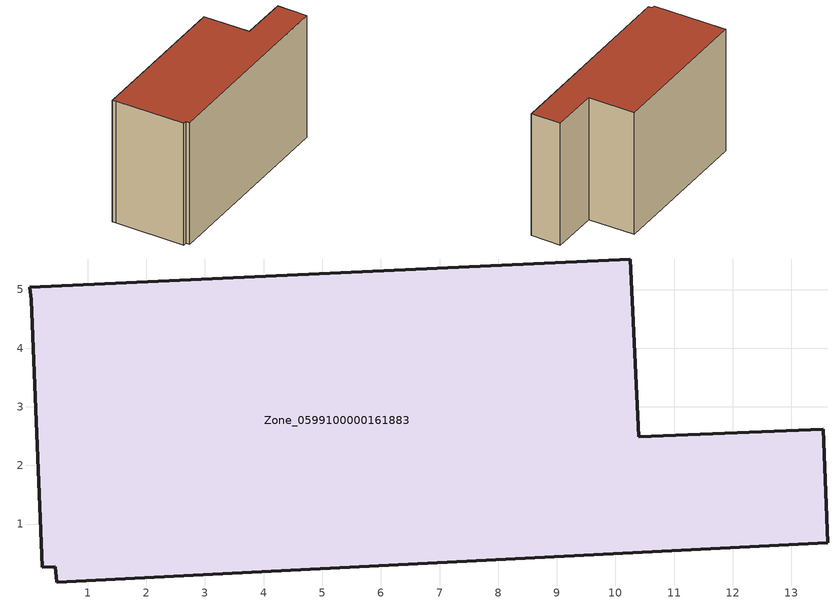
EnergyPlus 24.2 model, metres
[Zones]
Zone_0599100000161883
 floor ground (C_G): 13.62,0.68 0.47,0.01 0.45,0.27 0.23,0.26 0.03,4.83 0.01,5.04 10.25,5.52 10.4,2.49 13.54,2.62 z0
 wall outside (C_F): 13.62,0.68 13.54,2.62 10.4,2.49 10.25,5.52 0.01,5.04 0.03,4.83 0.23,0.26 0.45,0.27 0.47,0.01 13.62,0.68 z0:8.32
 roof outside (C_R): 0.47,0.01 13.62,0.68 13.54,2.62 10.4,2.49 10.25,5.52 0.01,5.04 0.03,4.83 0.23,0.26 0.45,0.27 z8.32
[BUILDING]
Pand.0599100000161883: North Axis=0; Terrain=City; Loads Convergence Tolerance Value=0.04; Temperature Convergence Tolerance Value=0.4; Solar Distribution=FullExterior; Maximum Number of Warmup Days=25; Minimum Number of Warmup Days=1
[Site:Location]
Rotterdam.The.Hague.AP_ZH_NLD Design_Conditions: Latitude=51.96; Longitude=4.45; Time Zone=1; Elevation=-4.5
[SITE:GROUNDTEMPERATURE:BUILDINGSURFACE]
18, 18, 18, 18, 18, 18, 18, 18, 18, 18, 18, 18
[MATERIAL] Thermal Absorptance=0.9; Solar Absorptance=0.7; Visible Absorptance=0.7
Name | Roughness | Thickness | Conductivity | Density | Specific Heat
G.TI.1946-1964 | MediumSmooth | 0.15 | 1 | 540 | 1210
F.TI.1946-1964 | Rough | 0.3 | 0.857143 | 1920 | 840
R.TI.1946-1964 | MediumRough | 0.2 | 0.277778 | 1500 | 1000
[CONSTRUCTION]
C_G: G.TI.1946-1964
C_F: F.TI.1946-1964
C_R: R.TI.1946-1964
[ZONE]
Zone_0599100000161883: Type=1; Multiplier=1; Ceiling Height=Autocalculate; Volume=Autocalculate; Floor Area=autocalculate; Part of Total Floor Area=Yes
[ZONEINFILTRATION:DESIGNFLOWRATE]
Infil_Zone_0599100000161883: Zone or ZoneList or Space or SpaceList=Zone_0599100000161883; Schedule=AlwaysOn; Design Flow Rate Calculation Method=Flow/Area; Flow Rate per Floor Area=0.003; Constant Term Coefficient=1; Temperature Term Coefficient=0; Velocity Term Coefficient=0; Velocity Squared Term Coefficient=0
[HVACTEMPLATE:ZONE:IDEALLOADSAIRSYSTEM]
Zone_0599100000161883: Maximum Heating Supply Air Temperature=50; Minimum Cooling Supply Air Temperature=13; Maximum Heating Supply Air Humidity Ratio=0.0156; Minimum Cooling Supply Air Humidity Ratio=0.0077; Heating Limit=NoLimit; Cooling Limit=NoLimit; Dehumidification Control Type=ConstantSensibleHeatRatio; Cooling Sensible Heat Ratio=0.7; Dehumidification Setpoint=60; Humidification Control Type=None; Humidification Setpoint=30; Outdoor Air Method=None; Outdoor Air Flow Rate per Person=0.00944; Outdoor Air Flow Rate per Zone Floor Area=0; Outdoor Air Flow Rate per Zone=0; Demand Controlled Ventilation Type=None; Outdoor Air Economizer Type=NoEconomizer; Heat Recovery Type=None; Sensible Heat Recovery Effectiveness=0.7; Latent Heat Recovery Effectiveness=0.65
[ZONECONTROL:THERMOSTAT]
ThermostatControl_Zone_0599100000161883: Zone or ZoneList=Zone_0599100000161883; Control Type Schedule=DualSetpointControlType; Control 1=Thermostat_Zone_0599100000161883; Temperature Difference Between Cutout And Setpoint=0
[THERMOSTATSETPOINT:DUALSETPOINT]
Thermostat_Zone_0599100000161883: Heating Setpoint Temperature Schedule=HeatingSetpoint_Zone_0599100000161883; Cooling Setpoint Temperature Schedule=CoolingSetpoint_Zone_0599100000161883
[SCHEDULE:COMPACT]
HeatingSetpoint_Zone_0599100000161883: Through: 12/31, For: AllDays, Until: 24:00, 21
CoolingSetpoint_Zone_0599100000161883: Through: 12/31, For: AllDays, Until: 24:00, 24
DualSetpointControlType: Through: 12/31, For: AllDays, Until: 24:00, 4
AlwaysOn: Through: 12/31, For: AllDays, Until: 24:00, 1
